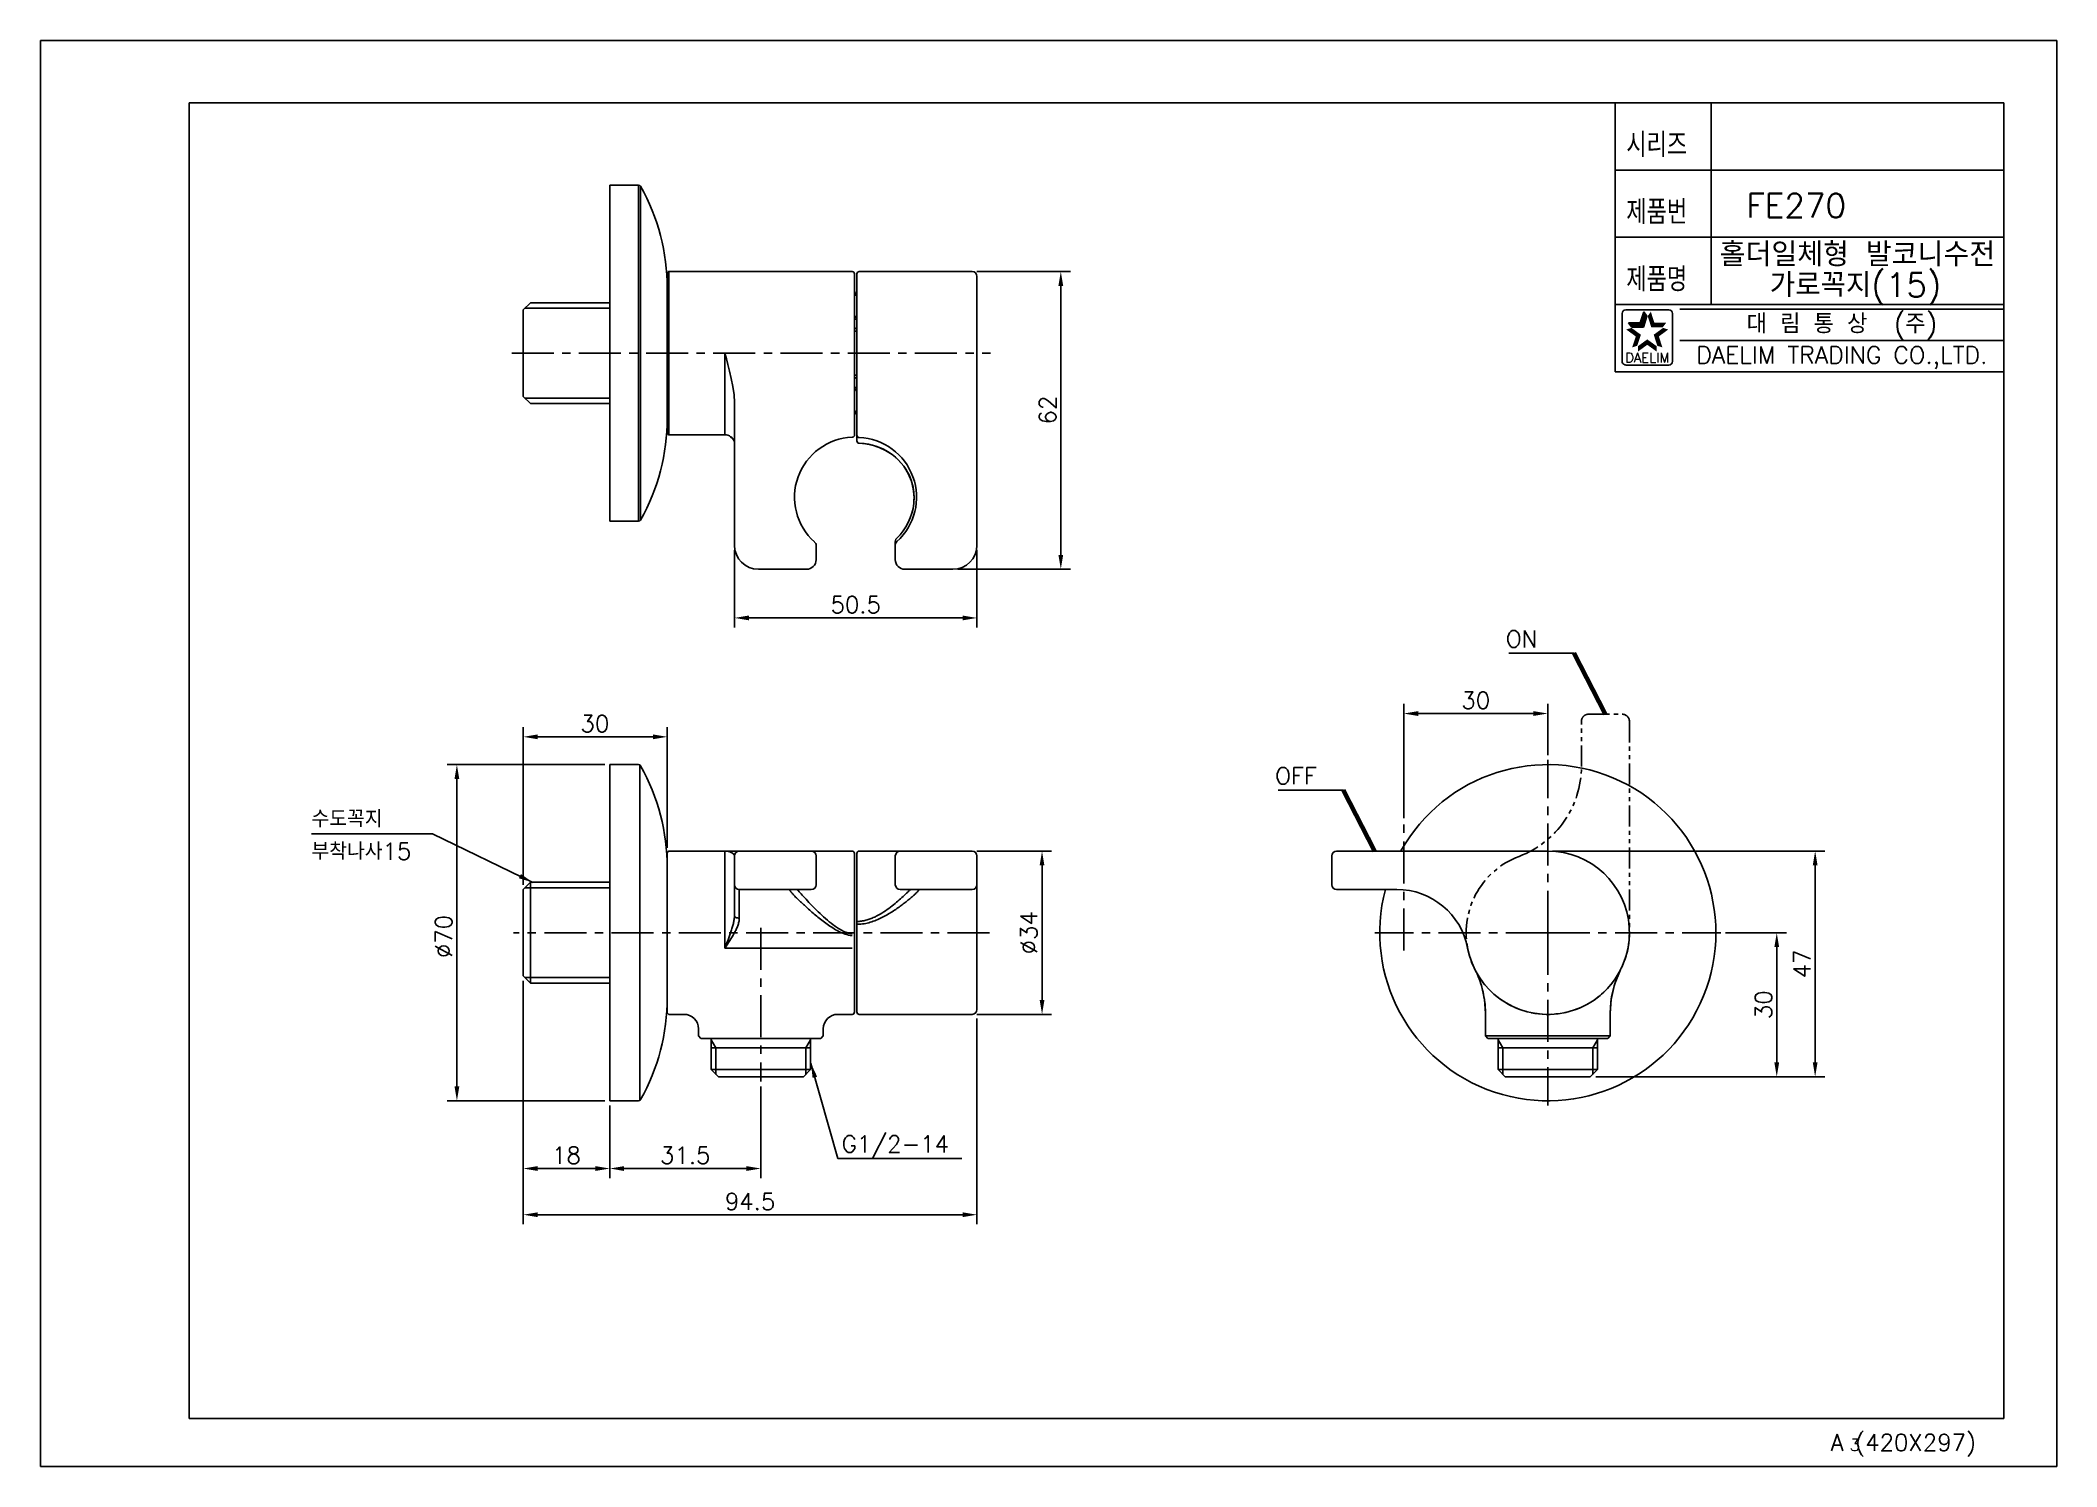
# Model space of a CAD drawing. Extents: x 5969 to 6389, y -862 to -565.
import ezdxf
from ezdxf.enums import TextEntityAlignment as Align

# ---------------------------------------------------------------- set-up
doc = ezdxf.new("R2010")
doc.units = 0
doc.header["$LTSCALE"] = 7
doc.header["$MEASUREMENT"] = 0
doc.linetypes.add('CENTER', pattern=[2, 1.25, -0.25, 0.25, -0.25])
doc.linetypes.add('PHANTOM', pattern=[2.5, 1.25, -0.25, 0.25, -0.25, 0.25, -0.25])
doc.layers.get('0').update_dxf_attribs({"color": 2, "linetype": 'CONTINUOUS'})
for name, color, linetype in [('00_COMPONENTS', 7, 'CONTINUOUS'), ('08_ALL_FEATURES', 7, 'CONTINUOUS'), ('CL', 1, 'CENTER'), ('D', 2, 'CONTINUOUS'), ('DWG', 7, 'CONTINUOUS'), ('PH', 3, 'PHANTOM'), ('TXT', 4, 'CONTINUOUS')]:
    doc.layers.add(name, color=color, linetype=linetype)
doc.styles.add('GHS', font='romans', dxfattribs={"bigfont": 'ghs'})
doc.styles.add('ROMANS', font='romans')
doc.dimstyles.new('STANDARD$7', dxfattribs={"dimtxt": 3.5, "dimasz": 3, "dimexe": 1, "dimexo": 0.0625, "dimgap": 1, "dimtad": 1, "dimdec": 4, "dimzin": 0, "dimdsep": 46, "dimtxsty": 'GHS', "dimcen": 1, "dimclrt": 2, "dimadec": 0, "dimazin": 0, "dimtfac": 1, "dimtdec": 4, "dimtofl": 0, "dimtmove": 0, "dimatfit": 3, "dimfxl": 0, "dimtolj": 1, "dimtzin": 0, "dimarcsym": 0})

# ---------------------------------------------------------------- blocks, each defined once
blk = doc.blocks.new('BORDER')
for p, q in [((1, 1), (0, 1)), ((0, 1), (0, 0)), ((1, 0), (1, 1)), ((0, 0), (1, 0))]:
    blk.add_line(p, q)

msp = doc.modelspace()

# ---------------------------------------------------------------- linework, layer by layer
at = {"color": 7}
for p, q in [((6296.64, -578.09), (6296.64, -634.09)), ((6316.64, -578.09), (6316.64, -620.09)), ((6296.64, -592.09), (6377.64, -592.09)), ((6296.64, -606.09), (6377.64, -606.09)), ((6296.64, -620.09), (6377.64, -620.09)), ((6296.64, -634.09), (6377.64, -634.09))]:
    msp.add_line(p, q, dxfattribs=at)
at = {"color": 2, "linetype": 'Continuous'}
for p, q in [((6298.86, -621.2), (6307.86, -621.2)), ((6310.14, -621.09), (6377.64, -621.09)), ((6298.11, -631.95), (6298.11, -621.95)), ((6308.61, -621.95), (6308.61, -631.95)), ((6310.14, -627.59), (6377.64, -627.59)), ((6307.86, -632.7), (6299.11, -632.7))]:
    msp.add_line(p, q, dxfattribs=at)
at = {"color": 2}
for p, q in [((6301.88, -623.91), (6302.62, -621.6)), ((6303.29, -622.52), (6302.62, -621.6)), ((6300.12, -624.82), (6299.45, -623.91)), ((6299.45, -623.91), (6301.88, -623.91)), ((6300.12, -624.82), (6302.54, -624.82)), ((6302.54, -624.82), (6303.29, -622.52))]:
    msp.add_line(p, q, dxfattribs=at)
at = {"color": 7, "linetype": 'Continuous'}
for p, q in [((6295.14, -772.91), (6292.99, -772.91)), ((6295.14, -772.91), (6292.99, -772.91)), ((6127.57, -780.91), (6109.87, -780.91)), ((6127.57, -780.91), (6109.87, -780.91)), ((6291.49, -780.91), (6273.79, -780.91)), ((6291.49, -780.91), (6273.79, -780.91))]:
    msp.add_line(p, q, dxfattribs=at)
at = {"color": 2, "linetype": 'Continuous'}
for centre, radius, start, end in [((6298.86, -621.95), 0.75, 90, 180), ((6307.86, -621.95), 0.75, 0, 90), ((6298.99, -631.83), 0.884, 188.1301, 278.1301), ((6307.86, -631.95), 0.75, 270, 0)]:
    msp.add_arc(centre, radius, start, end, dxfattribs=at)
at = {"color": 2}
for points in [[(6301.88, -623.91), (6302.54, -624.82), (6302.62, -621.6), (6303.29, -622.52)], [(6304.1, -621.6), (6303.44, -622.52), (6304.85, -623.91), (6304.19, -624.82)], [(6300.96, -626.74), (6302.03, -626.39), (6298.99, -625.31), (6300.07, -624.96)], [(6299.45, -623.91), (6300.12, -624.82), (6301.88, -623.91), (6302.54, -624.82)], [(6304.85, -623.91), (6304.19, -624.82), (6307.28, -623.91), (6306.61, -624.82)], [(6307.73, -625.31), (6306.66, -624.96), (6305.77, -626.74), (6304.7, -626.39)], [(6300.21, -629.04), (6301.28, -628.69), (6300.96, -626.74), (6302.03, -626.39)], [(6303.36, -628.49), (6303.36, -627.36), (6301.4, -629.91), (6301.4, -628.78)], [(6305.33, -629.91), (6305.33, -628.78), (6303.36, -628.49), (6303.36, -627.36)], [(6305.77, -626.74), (6304.7, -626.39), (6306.52, -629.04), (6305.45, -628.69)]]:
    msp.add_solid(points, dxfattribs=at)
at = {"layer": '00_COMPONENTS', "color": 7, "linetype": 'Continuous'}
for p, q in [((6087.23, -665.24), (6087.23, -595.23)), ((6093.23, -595.23), (6087.23, -595.23)), ((6093.23, -665.24), (6093.23, -595.23)), ((6093.67, -664.98), (6093.67, -595.49)), ((6099.23, -613.53), (6099.53, -613.23)), ((6099.23, -646.93), (6099.23, -613.53)), ((6099.53, -647.23), (6099.53, -613.23)), ((6137.73, -613.23), (6099.53, -613.23)), ((6138.23, -647.24), (6138.23, -613.73)), ((6138.73, -648.48), (6138.73, -613.73)), ((6139.23, -613.23), (6147.73, -613.23)), ((6147.73, -613.23), (6162.73, -613.23)), ((6163.73, -670.23), (6163.73, -614.23)), ((6069.23, -621.23), (6070.73, -619.73)), ((6069.23, -639.23), (6069.23, -621.23)), ((6087.23, -619.73), (6070.73, -619.73)), ((6138.23, -625.65), (6138.73, -625.65)), ((6111.23, -647.23), (6111.23, -630.23)), ((6138.23, -634.82), (6138.73, -634.82)), ((6069.23, -639.23), (6070.73, -640.73)), ((6087.23, -640.73), (6070.73, -640.73)), ((6113.23, -670.23), (6113.23, -640.48)), ((6099.23, -646.93), (6099.53, -647.23)), ((6111.23, -647.23), (6099.53, -647.23)), ((6138.75, -648.63), (6138.73, -648.48)), ((6138.82, -648.76), (6138.75, -648.63)), ((6138.92, -648.87), (6138.82, -648.76)), ((6139.05, -648.94), (6138.92, -648.87)), ((6139.2, -648.97), (6139.05, -648.94)), ((6139.2, -648.97), (6140.22, -649.05)), ((6139.21, -648.98), (6139.2, -648.97)), ((6150.57, -661.56), (6150.57, -661.56)), ((6093.23, -665.24), (6087.23, -665.24)), ((6130.23, -670.3), (6130.23, -673.23)), ((6146.73, -673.23), (6146.73, -669.5)), ((6146.87, -668.99), (6146.76, -669.24)), ((6147.03, -668.78), (6146.87, -668.99)), ((6147.03, -668.78), (6147.03, -668.78)), ((6128.23, -675.23), (6118.23, -675.23)), ((6158.73, -675.23), (6148.73, -675.23)), ((6087.23, -750.91), (6087.23, -715.91)), ((6093.23, -715.91), (6087.23, -715.91)), ((6099.23, -734.21), (6099.53, -733.91)), ((6099.23, -750.91), (6099.23, -734.21)), ((6137.73, -733.91), (6099.53, -733.91)), ((6111.23, -754.1), (6111.23, -733.91)), ((6113.23, -747.29), (6113.23, -734.91)), ((6130.23, -734.91), (6130.23, -740.91)), ((6138.23, -750.91), (6138.23, -734.41)), ((6138.73, -750.91), (6138.73, -734.41)), ((6139.23, -733.91), (6162.73, -733.91)), ((6163.73, -766.91), (6163.73, -734.91)), ((6237.64, -734.91), (6237.64, -740.91)), ((6282.64, -733.91), (6238.64, -733.91)), ((6282.64, -734.91), (6282.64, -733.91)), ((6069.23, -741.91), (6070.73, -740.41)), ((6069.23, -741.91), (6070.73, -740.41)), ((6069.23, -759.91), (6069.23, -741.91)), ((6087.23, -740.41), (6070.73, -740.41)), ((6087.23, -740.41), (6070.73, -740.41)), ((6070.73, -761.41), (6070.73, -740.41)), ((6129.23, -741.91), (6114.23, -741.91)), ((6114.23, -741.91), (6114.23, -747.89)), ((6238.64, -741.91), (6251.21, -741.91)), ((6087.23, -785.91), (6087.23, -750.91)), ((6099.23, -767.61), (6099.23, -750.91)), ((6138.23, -767.41), (6138.23, -750.91)), ((6138.73, -767.41), (6138.73, -750.91)), ((6137.73, -754.1), (6111.23, -754.1)), ((6069.23, -759.91), (6070.73, -761.41)), ((6069.23, -759.91), (6070.73, -761.41)), ((6267.48, -758.6), (6267.54, -758.71)), ((6267.48, -758.6), (6267.5, -758.63)), ((6267.5, -758.63), (6267.51, -758.65)), ((6267.56, -758.75), (6267.51, -758.65)), ((6267.51, -758.65), (6267.52, -758.68)), ((6267.51, -758.65), (6267.52, -758.68)), ((6267.52, -758.68), (6267.53, -758.7)), ((6267.53, -758.7), (6267.55, -758.73)), ((6267.54, -758.71), (6267.6, -758.84)), ((6267.55, -758.73), (6267.56, -758.75)), ((6267.65, -758.92), (6267.59, -758.81)), ((6267.6, -758.84), (6267.67, -758.97)), ((6267.76, -759.18), (6267.8, -759.25)), ((6267.86, -759.4), (6267.9, -759.49)), ((6296.55, -761.69), (6297.73, -758.76)), ((6297.72, -758.76), (6297.71, -758.79)), ((6297.72, -758.76), (6297.79, -758.63)), ((6297.81, -758.6), (6297.79, -758.63)), ((6297.8, -758.62), (6297.79, -758.63)), ((6297.81, -758.6), (6297.8, -758.62)), ((6087.23, -761.41), (6070.73, -761.41)), ((6087.23, -761.41), (6070.73, -761.41)), ((6099.23, -767.61), (6099.53, -767.91)), ((6102.72, -767.91), (6099.53, -767.91)), ((6137.73, -767.91), (6134.73, -767.91)), ((6139.23, -767.91), (6162.73, -767.91)), ((6269.64, -772.41), (6269.64, -767.64)), ((6295.64, -767.63), (6295.64, -772.41)), ((6105.73, -772.41), (6105.73, -770.91)), ((6106.23, -772.91), (6105.73, -772.41)), ((6131.23, -772.91), (6131.73, -772.41)), ((6131.73, -772.41), (6131.73, -770.91)), ((6269.64, -772.41), (6295.64, -772.41)), ((6270.14, -772.91), (6269.64, -772.41)), ((6295.14, -772.91), (6295.64, -772.41)), ((6106.23, -772.91), (6108.37, -772.91)), ((6106.23, -772.91), (6118.73, -772.91)), ((6108.37, -779.41), (6108.37, -772.91)), ((6108.37, -779.41), (6108.37, -772.91)), ((6131.23, -772.91), (6118.73, -772.91)), ((6129.07, -779.41), (6129.07, -772.91)), ((6129.07, -779.41), (6129.07, -772.91)), ((6131.23, -772.91), (6129.08, -772.91)), ((6270.14, -772.91), (6295.14, -772.91)), ((6272.29, -779.41), (6272.29, -772.91)), ((6272.29, -779.41), (6272.29, -772.91)), ((6292.99, -779.41), (6292.99, -772.91)), ((6292.99, -779.41), (6292.99, -772.91)), ((6109.87, -780.91), (6108.37, -779.41)), ((6109.87, -780.91), (6108.37, -779.41)), ((6127.57, -780.91), (6129.07, -779.41)), ((6127.57, -780.91), (6129.07, -779.41)), ((6273.79, -780.91), (6272.29, -779.41)), ((6273.79, -780.91), (6272.29, -779.41)), ((6291.49, -780.91), (6292.99, -779.41)), ((6291.49, -780.91), (6292.99, -779.41)), ((6093.23, -785.91), (6087.23, -785.91))]:
    msp.add_line(p, q, dxfattribs=at)
for points in [[(6138.23, -617.29), (6138.26, -617.55), (6138.36, -617.79), (6138.52, -618), (6138.73, -618.15)], [(6138.23, -617.55), (6138.26, -617.77), (6138.36, -617.98), (6138.52, -618.16), (6138.73, -618.3)], [(6138.23, -622.13), (6138.26, -622.36), (6138.36, -622.57), (6138.52, -622.75), (6138.73, -622.88)], [(6138.23, -622.71), (6138.26, -622.86), (6138.36, -623), (6138.52, -623.12), (6138.73, -623.21)], [(6138.23, -624.82), (6138.26, -624.93), (6138.36, -625.03), (6138.52, -625.11), (6138.73, -625.18)], [(6113.23, -640.48), (6113.14, -638.88), (6112.9, -637.18), (6112.57, -635.51), (6112.21, -633.99), (6111.86, -632.62), (6111.53, -631.38), (6111.23, -630.23)], [(6138.23, -635.65), (6138.26, -635.54), (6138.36, -635.44), (6138.52, -635.36), (6138.73, -635.29)], [(6138.23, -637.76), (6138.26, -637.61), (6138.36, -637.47), (6138.52, -637.35), (6138.73, -637.26)], [(6138.23, -638.34), (6138.26, -638.11), (6138.36, -637.9), (6138.52, -637.72), (6138.73, -637.59)], [(6138.23, -642.92), (6138.26, -642.69), (6138.36, -642.48), (6138.52, -642.31), (6138.73, -642.17)], [(6138.23, -643.18), (6138.26, -642.92), (6138.36, -642.68), (6138.52, -642.47), (6138.73, -642.31)], [(6112.43, -647.63), (6112.87, -648.05), (6113.15, -648.5), (6113.23, -648.89)], [(6113.23, -648.89), (6113.22, -648.77), (6113.2, -648.65), (6113.16, -648.52), (6113.11, -648.39), (6113.03, -648.25), (6112.93, -648.11), (6112.8, -647.97), (6112.65, -647.82), (6112.48, -647.68), (6112.43, -647.63)], [(6139.21, -647.82), (6139.06, -647.79), (6138.92, -647.72), (6138.82, -647.61), (6138.75, -647.47), (6138.73, -647.32)], [(6139.21, -648.98), (6140.55, -649.1), (6141.98, -649.39), (6143.36, -649.84), (6144.71, -650.47), (6146.04, -651.31), (6147.33, -652.42), (6148.49, -653.77), (6149.41, -655.27), (6150.08, -656.85), (6150.48, -658.48), (6150.63, -660.1), (6150.57, -661.56)], [(6140.22, -649.05), (6141.11, -649.19), (6141.9, -649.36), (6142.66, -649.58), (6143.41, -649.85), (6144.12, -650.16), (6144.78, -650.5), (6145.43, -650.89), (6146.1, -651.35), (6146.76, -651.89), (6147.4, -652.48), (6147.98, -653.11), (6148.49, -653.75), (6148.92, -654.39), (6149.28, -655.01)], [(6149.28, -655.01), (6149.58, -655.59), (6149.82, -656.13), (6150.01, -656.64), (6150.17, -657.14), (6150.31, -657.63), (6150.42, -658.15), (6150.52, -658.67), (6150.58, -659.2), (6150.62, -659.74), (6150.64, -660.31), (6150.62, -660.9), (6150.57, -661.56)], [(6147.03, -668.78), (6146.87, -668.98), (6146.76, -669.23), (6146.73, -669.5)], [(6146.73, -670.19), (6146.76, -669.91), (6146.88, -669.66), (6147.06, -669.45)], [(6267.67, -758.97), (6267.73, -759.11), (6267.76, -759.18)], [(6267.8, -759.25), (6267.83, -759.32), (6267.86, -759.4)], [(6269.01, -762.88), (6269.44, -764.78), (6269.64, -767.64)], [(6295.64, -767.63), (6295.85, -764.8), (6296.55, -761.69)]]:
    msp.add_lwpolyline(points, dxfattribs=at)
for centre, radius, start, end in [((6093.23, -595.73), 0.5, 29.3065, 90), ((6055.82, -616.73), 43.41, 0, 29.3065), ((6137.73, -613.73), 0.5, 0, 90), ((6139.23, -617.23), 1, 183.2625, 240), ((6139.23, -613.73), 0.5, 90, 180), ((6162.73, -614.23), 1, 0, 90), ((6139.23, -643.23), 1, 120, 176.7375), ((6055.82, -643.73), 43.41, 330.6935, 0), ((6111.23, -649.23), 2, 53.0952, 90), ((6138.23, -660.23), 12.5, 92.2042, 228.1897), ((6137.73, -647.24), 0.5, 272.2039, 359.9956), ((6139.23, -648.48), 0.5, 180, 267.8766), ((6138.73, -660.23), 12.42, 312.1183, 87.7823), ((6138.73, -660.23), 11.92, 314.1729, 353.6323), ((6138.73, -660.23), 11.92, 314.1729, 353.6323), ((6093.23, -664.74), 0.5, 270, 330.6935), ((6118.23, -670.23), 5, 180, 270), ((6129.23, -670.3), 1, 0, 48.1897), ((6158.73, -670.23), 5, 270, 0), ((6128.23, -673.23), 2, 270, 0), ((6148.73, -673.23), 2, 180, 270), ((6093.23, -716.41), 0.5, 29.3065, 90), ((6055.82, -737.41), 43.41, 0, 29.3065), ((6282.64, -750.91), 35, 165.065, 150.8897), ((6114.23, -734.91), 1, 90, 180), ((6114.23, -734.91), 1, 90, 180), ((6129.23, -734.91), 1, 0, 90), ((6137.73, -734.41), 0.5, 0, 90), ((6139.23, -734.41), 0.5, 90, 180), ((6162.73, -734.91), 1, 0, 90), ((6238.64, -734.91), 1, 90, 180), ((6282.64, -750.91), 17, 190.8069, 90), ((6114.23, -740.91), 1, 180, 270), ((6129.23, -740.91), 1, 270, 0), ((6238.64, -740.91), 1, 180, 270), ((6251.21, -756.91), 15, 10.8069, 90), ((6249.7, -767.62), 19.94, 26.2232, 26.3921), ((6249.69, -767.62), 19.95, 25.8607, 26.2232), ((6249.67, -767.63), 19.97, 25.3623, 25.8607), ((6249.66, -767.64), 19.99, 24.9684, 25.3623), ((6249.64, -767.65), 20.01, 24.0754, 24.9684), ((6249.61, -767.66), 20.04, 17.6657, 24.0749), ((6315.64, -767.64), 20, 153.7155, 179.9651), ((6315.58, -767.61), 19.93, 153.2108, 153.6401), ((6249.66, -767.64), 19.99, 13.8379, 17.6603), ((6249.65, -767.64), 19.99, 8.593, 13.8374), ((6055.82, -764.41), 43.41, 330.6935, 0), ((6102.72, -770.91), 3, 359.9977, 90.0023), ((6134.73, -770.91), 3, 89.998, 180.002), ((6137.73, -767.41), 0.5, 270, 0), ((6139.23, -767.41), 0.5, 180, 270), ((6162.73, -766.91), 1, 270, 0), ((6249.62, -767.65), 20.03, 0.0062, 8.5892), ((6093.23, -785.41), 0.5, 270, 330.6935)]:
    msp.add_arc(centre, radius, start, end, dxfattribs=at)
for points, knots in [([(6113.23, -734.91), (6113.23, -734.84), (6113.17, -734.68), (6113.01, -734.49), (6112.79, -734.32), (6112.53, -734.18), (6112.23, -734.06), (6111.79, -733.95), (6111.45, -733.91), (6111.23, -733.91)], [0, 0, 0, 0, 0.091774, 0.195212, 0.31187, 0.439105, 0.573868, 0.713606, 1, 1, 1, 1]), ([(6124.8, -741.91), (6124.78, -741.91), (6124.74, -741.92), (6124.72, -741.95), (6124.72, -741.99), (6124.74, -742.03), (6124.76, -742.08), (6124.79, -742.14), (6124.86, -742.24), (6124.96, -742.38), (6125.12, -742.57), (6125.32, -742.8), (6125.56, -743.05), (6125.83, -743.33), (6126.13, -743.63), (6126.46, -743.95), (6126.94, -744.41), (6127.6, -745.03), (6128.45, -745.8), (6129.38, -746.61), (6130.36, -747.45), (6131.41, -748.29), (6132.51, -749.12), (6133.68, -749.92), (6134.92, -750.65), (6136.27, -751.24), (6137.23, -751.46), (6137.73, -751.5)], [0, 0, 0, 0, 0.003849, 0.005449, 0.0074, 0.009979, 0.0133, 0.017408, 0.022316, 0.034519, 0.049812, 0.068028, 0.08897, 0.112426, 0.138183, 0.166035, 0.195788, 0.260279, 0.330374, 0.405017, 0.483354, 0.564692, 0.648474, 0.734252, 0.821666, 0.910383, 1, 1, 1, 1]), ([(6126.32, -741.91), (6126.58, -742.22), (6127.17, -742.91), (6128.17, -744.01), (6129.36, -745.26), (6130.7, -746.59), (6132.18, -747.96), (6133.52, -749.08), (6134.68, -749.91), (6135.63, -750.48), (6136.64, -750.93), (6137.37, -751.1), (6137.74, -751.14)], [0, 0, 0, 0, 0.08107, 0.182675, 0.299397, 0.427131, 0.5629, 0.70456, 0.777134, 0.850671, 0.925028, 1, 1, 1, 1]), ([(6113.23, -747.29), (6113.23, -747.57), (6113.17, -748.14), (6113, -749), (6112.77, -749.85), (6112.41, -750.99), (6111.89, -752.41), (6111.45, -753.53), (6111.23, -754.1)], [0, 0, 0, 0, 0.119105, 0.241288, 0.365529, 0.491116, 0.744659, 1, 1, 1, 1]), ([(6114.23, -747.89), (6114.1, -747.89), (6113.85, -747.86), (6113.57, -747.75), (6113.39, -747.63), (6113.3, -747.52), (6113.24, -747.41), (6113.23, -747.33), (6113.23, -747.29)], [0, 0, 0, 0, 0.302609, 0.577137, 0.698132, 0.807432, 0.906811, 1, 1, 1, 1]), ([(6114.23, -747.89), (6114.23, -748.15), (6114.16, -748.68), (6113.92, -749.46), (6113.59, -750.24), (6113.05, -751.28), (6112.25, -752.57), (6111.57, -753.58), (6111.23, -754.1)], [0, 0, 0, 0, 0.111062, 0.227841, 0.349529, 0.475058, 0.734115, 1, 1, 1, 1])]:
    msp.add_open_spline(points, degree=3, knots=knots, dxfattribs=at)
at = {"layer": '08_ALL_FEATURES', "color": 7, "linetype": 'Continuous'}
for p, q in [((6146.73, -734.91), (6146.73, -740.91)), ((6147.73, -741.91), (6162.73, -741.91))]:
    msp.add_line(p, q, dxfattribs=at)
for centre, start, end in [((6147.73, -734.91), 90, 180), ((6147.73, -740.91), 180, 270), ((6162.73, -740.91), 270, 0)]:
    msp.add_arc(centre, 1, start, end, dxfattribs=at)
for points, knots in [([(6139.2, -748.54), (6139.52, -748.52), (6140.15, -748.44), (6141.06, -748.2), (6141.94, -747.87), (6143.04, -747.36), (6144.32, -746.6), (6145.71, -745.61), (6146.97, -744.6), (6148.08, -743.63), (6148.91, -742.86), (6149.48, -742.3), (6149.73, -742.03), (6149.85, -741.91)], [0, 0, 0, 0, 0.074415, 0.148274, 0.221315, 0.293356, 0.433759, 0.568213, 0.694943, 0.811517, 0.914635, 0.959844, 1, 1, 1, 1]), ([(6139.23, -749.15), (6139.67, -749.12), (6140.56, -749.01), (6141.84, -748.66), (6143.06, -748.19), (6144.21, -747.63), (6145.29, -747.02), (6146.31, -746.38), (6147.27, -745.73), (6148.15, -745.09), (6148.97, -744.47), (6149.59, -743.96), (6150.05, -743.58), (6150.35, -743.32), (6150.63, -743.07), (6150.88, -742.85), (6151.09, -742.64), (6151.28, -742.46), (6151.41, -742.32), (6151.49, -742.22), (6151.54, -742.16), (6151.58, -742.1), (6151.61, -742.05), (6151.63, -742.01), (6151.64, -741.98), (6151.64, -741.95), (6151.62, -741.92), (6151.59, -741.91), (6151.57, -741.91), (6151.56, -741.91)], [0, 0, 0, 0, 0.090957, 0.180977, 0.269571, 0.356324, 0.440831, 0.522632, 0.601168, 0.675748, 0.745514, 0.809414, 0.838777, 0.866181, 0.891436, 0.914344, 0.934704, 0.952317, 0.967003, 0.9732, 0.978614, 0.983238, 0.987075, 0.990145, 0.992506, 0.994303, 0.995863, 0.997651, 1, 1, 1, 1]), ([(6139.2, -748.54), (6139.17, -748.55), (6139.11, -748.55), (6139.02, -748.55), (6138.94, -748.55), (6138.87, -748.56), (6138.81, -748.56), (6138.77, -748.57), (6138.74, -748.58), (6138.73, -748.58), (6138.73, -748.59), (6138.73, -748.59)], [0, 0, 0, 0, 0.194855, 0.381442, 0.552454, 0.701962, 0.824724, 0.91639, 0.974236, 0.990513, 1, 1, 1, 1]), ([(6139.23, -749.15), (6139.16, -749.15), (6139.04, -749.14), (6138.9, -749.09), (6138.81, -749.04), (6138.76, -748.99), (6138.73, -748.94), (6138.73, -748.91), (6138.73, -748.89)], [0, 0, 0, 0, 0.315635, 0.597191, 0.717821, 0.823337, 0.915737, 1, 1, 1, 1])]:
    msp.add_open_spline(points, degree=3, knots=knots, dxfattribs=at)
at = {"layer": 'CL'}
for p, q in [((6066.82, -630.23), (6166.54, -630.23)), ((6282.64, -750.91), (6282.64, -714.91)), ((6252.64, -754.64), (6252.64, -728.04)), ((6166.38, -750.91), (6067.19, -750.91)), ((6118.73, -749.91), (6118.73, -781.91)), ((6282.64, -750.91), (6246.64, -750.91)), ((6282.64, -750.91), (6318.65, -750.91)), ((6282.64, -750.91), (6282.64, -786.91))]:
    msp.add_line(p, q, dxfattribs=at)
at = {"layer": 'D'}
for p, q in [((6163.73, -613.23), (6183.2, -613.23)), ((6181.2, -616.23), (6181.2, -672.23)), ((6113.23, -671.23), (6113.23, -687.36)), ((6163.73, -671.23), (6163.73, -687.36)), ((6159.73, -675.23), (6183.2, -675.23)), ((6116.23, -685.36), (6160.73, -685.36)), ((6288.12, -692.7), (6274.51, -692.7)), ((6252.64, -727.04), (6252.64, -703.27)), ((6279.64, -705.27), (6255.64, -705.27)), ((6282.64, -713.91), (6282.64, -703.27)), ((6069.23, -740.93), (6069.23, -708.12)), ((6099.23, -733.21), (6099.23, -708.12)), ((6072.23, -710.12), (6096.23, -710.12)), ((6086.23, -715.91), (6053.41, -715.91)), ((6093.49, -785.85), (6093.49, -715.98)), ((6055.41, -782.91), (6055.41, -718.91)), ((6240.08, -721.21), (6226.47, -721.21)), ((6025.12, -730.35), (6050.32, -730.35)), ((6163.73, -733.91), (6179.29, -733.91)), ((6283.64, -733.91), (6340.33, -733.91)), ((6177.29, -736.91), (6177.29, -764.91)), ((6338.33, -777.91), (6338.33, -736.91)), ((6319.65, -750.91), (6332.33, -750.91)), ((6330.33, -777.91), (6330.33, -753.91)), ((6069.23, -760.91), (6069.23, -802.01)), ((6069.23, -760.91), (6069.23, -811.63)), ((6163.73, -767.91), (6179.29, -767.91)), ((6163.73, -768.74), (6163.73, -811.63)), ((6292.64, -780.91), (6332.33, -780.91)), ((6292.64, -780.91), (6340.33, -780.91)), ((6118.73, -782.91), (6118.73, -802.01)), ((6086.23, -785.91), (6053.41, -785.91)), ((6087.23, -786.91), (6087.23, -802.01)), ((6087.23, -786.91), (6087.23, -802.01)), ((6072.23, -800.01), (6084.23, -800.01)), ((6090.23, -800.01), (6115.73, -800.01)), ((6072.23, -809.63), (6160.73, -809.63))]:
    msp.add_line(p, q, dxfattribs=at)
for points in [[(6180.7, -616.23), (6181.7, -616.23), (6181.2, -613.23)], [(6180.7, -672.23), (6181.7, -672.23), (6181.2, -675.23)], [(6116.23, -684.86), (6116.23, -685.86), (6113.23, -685.36)], [(6160.73, -684.86), (6160.73, -685.86), (6163.73, -685.36)], [(6255.64, -704.77), (6255.64, -705.77), (6252.64, -705.27)], [(6279.64, -704.77), (6279.64, -705.77), (6282.64, -705.27)], [(6072.23, -709.62), (6072.23, -710.62), (6069.23, -710.12)], [(6096.23, -709.62), (6096.23, -710.62), (6099.23, -710.12)], [(6054.91, -718.91), (6055.91, -718.91), (6055.41, -715.91)], [(6176.79, -736.91), (6177.79, -736.91), (6177.29, -733.91)], [(6337.83, -736.91), (6338.83, -736.91), (6338.33, -733.91)], [(6329.83, -753.91), (6330.83, -753.91), (6330.33, -750.91)], [(6176.79, -764.91), (6177.79, -764.91), (6177.29, -767.91)], [(6329.83, -777.91), (6330.83, -777.91), (6330.33, -780.91)], [(6337.83, -777.91), (6338.83, -777.91), (6338.33, -780.91)], [(6054.91, -782.91), (6055.91, -782.91), (6055.41, -785.91)], [(6072.23, -799.51), (6072.23, -800.51), (6069.23, -800.01)], [(6084.23, -799.51), (6084.23, -800.51), (6087.23, -800.01)], [(6090.23, -799.51), (6090.23, -800.51), (6087.23, -800.01)], [(6115.73, -799.51), (6115.73, -800.51), (6118.73, -800.01)], [(6072.23, -809.13), (6072.23, -810.13), (6069.23, -809.63)], [(6160.73, -809.13), (6160.73, -810.13), (6163.73, -809.63)]]:
    msp.add_solid(points, dxfattribs=at)
at = {"layer": 'DWG', "color": 2}
for p, q in [((6069.58, -620.88), (6087.23, -620.88)), ((6069.58, -639.58), (6087.23, -639.58)), ((6069.58, -741.56), (6087.23, -741.56)), ((6069.58, -741.56), (6087.23, -741.56)), ((6069.58, -760.26), (6087.23, -760.26)), ((6069.58, -760.26), (6087.23, -760.26)), ((6109.37, -774.91), (6108.37, -773.18)), ((6109.37, -774.91), (6108.37, -773.18)), ((6109.37, -780.41), (6109.37, -774.91)), ((6109.37, -780.41), (6109.37, -774.91)), ((6128.07, -774.91), (6129.07, -773.18)), ((6128.07, -774.91), (6129.07, -773.18)), ((6128.07, -780.41), (6128.07, -774.91)), ((6128.07, -780.41), (6128.07, -774.91)), ((6273.29, -774.91), (6272.29, -773.18)), ((6273.29, -774.91), (6272.29, -773.18)), ((6273.29, -780.41), (6273.29, -774.91)), ((6273.29, -780.41), (6273.29, -774.91)), ((6291.99, -774.91), (6292.99, -773.18)), ((6291.99, -774.91), (6292.99, -773.18)), ((6291.99, -780.41), (6291.99, -774.91)), ((6291.99, -780.41), (6291.99, -774.91))]:
    msp.add_line(p, q, dxfattribs=at)
at = {"layer": 'DWG'}
for p, q in [((6108.37, -774.91), (6109.37, -774.91)), ((6108.37, -774.91), (6118.73, -774.91)), ((6129.07, -774.91), (6118.73, -774.91)), ((6129.07, -774.91), (6128.07, -774.91)), ((6272.29, -774.91), (6282.64, -774.91)), ((6272.29, -774.91), (6282.64, -774.91)), ((6292.99, -774.91), (6282.64, -774.91)), ((6292.99, -774.91), (6282.64, -774.91)), ((6108.37, -779.41), (6118.73, -779.41)), ((6129.07, -779.41), (6118.73, -779.41)), ((6272.29, -779.41), (6282.64, -779.41)), ((6272.29, -779.41), (6282.64, -779.41)), ((6292.99, -779.41), (6282.64, -779.41)), ((6292.99, -779.41), (6282.64, -779.41))]:
    msp.add_line(p, q, dxfattribs=at)
at = {"layer": 'PH', "ltscale": 0.5}
for p, q in [((6291.14, -705.41), (6298.14, -705.41)), ((6289.64, -716.28), (6289.64, -706.91)), ((6299.64, -706.91), (6299.64, -750.92))]:
    msp.add_line(p, q, dxfattribs=at)
for centre, radius, start, end in [((6291.14, -706.91), 1.5, 90, 180.0016), ((6298.14, -706.91), 1.5, 360, 90), ((6269.64, -716.28), 20, 290.57, 360), ((6282.64, -750.92), 17, 110.57, 0)]:
    msp.add_arc(centre, radius, start, end, dxfattribs=at)
at = {"layer": 'TXT'}
for p, q in [((5999.64, -578.09), (6377.64, -578.09)), ((5999.64, -852.09), (5999.64, -578.09)), ((6377.64, -852.09), (6377.64, -578.09)), ((6377.64, -852.09), (5999.64, -852.09))]:
    msp.add_line(p, q, dxfattribs=at)

# ---------------------------------------------------------------- block references
at = {"xscale": 420, "yscale": 297, "zscale": 420}
msp.add_blockref('BORDER', (5968.64, -862.09), dxfattribs=at)

# ---------------------------------------------------------------- texts
at = {"color": 7, "style": 'GHS'}
msp.add_text('FE270', height=5, dxfattribs=at).set_placement((6334.38, -599.51), align=Align.MIDDLE)
at = {"style": 'GHS', "width": 0.802909}
msp.add_text('홀더일체형 발코니수전', height=5, dxfattribs=at).set_placement((6318.43, -612.18), (6375.83, -612.18), align=Align.FIT)
at = {"style": 'GHS'}
msp.add_text('가로꼭지(15)', height=5, dxfattribs=at).set_placement((6328.88, -618.53))
at = {"color": 7, "linetype": 'Continuous'}
for s, height, style, p in [('대 림 통 상  (주)', 4, 'GHS', (6343.9, -624.39)), ('DAELIM TRADING CO.,LTD.', 3.6, 'ROMANS', (6343.9, -631.16))]:
    msp.add_text(s, height=height, dxfattribs=dict(at, style=style)).set_placement(p, align=Align.MIDDLE)
at = {"color": 2, "linetype": 'Continuous', "style": 'ROMANS'}
msp.add_text('DAELIM', height=2, dxfattribs=at).set_placement((6303.36, -632.15), align=Align.CENTER)
at = {"layer": 'D', "style": 'GHS', "width": 0.8}
for s, p in [('시리즈', (6298.98, -589.36)), ('제품번', (6298.98, -603.36)), ('제품명', (6298.98, -617.36))]:
    msp.add_text(s, height=5, dxfattribs=at).set_placement(p)
at = {"layer": 'D', "style": 'GHS'}
for s, p in [('ON', (6273.89, -691.49)), ('OFF', (6225.85, -719.99)), ('수도꼭지', (6025.11, -728.94)), ('부착나사15', (6025.11, -735.7)), ('G1/2-14', (6135.57, -796.65))]:
    msp.add_text(s, height=3.5, dxfattribs=at).set_placement(p)
at = {"layer": 'D', "char_height": 3.5, "attachment_point": 5, "rotation": 90, "style": 'GHS'}
for s, insert in [('\\A1;62', (6178.45, -642.09)), ('\\A1;%%C34', (6174.54, -750.91)), ('\\A1;%%C70', (6052.66, -751.7)), ('\\A1;47', (6335.58, -757.41)), ('\\A1;30', (6327.58, -765.91))]:
    msp.add_mtext(s, dxfattribs=dict(at, insert=insert))
at = {"layer": 'D', "char_height": 3.5, "attachment_point": 5, "style": 'GHS'}
for s, insert in [('\\A1;50.5', (6138.48, -682.61)), ('\\A1;30', (6267.64, -702.52)), ('\\A1;30', (6084.14, -707.37)), ('\\A1;18', (6078.23, -797.26)), ('\\A1;31.5', (6102.98, -797.26)), ('\\A1;94.5', (6116.48, -806.88))]:
    msp.add_mtext(s, dxfattribs=dict(at, insert=insert))
at = {"layer": 'DWG', "style": 'GHS'}
msp.add_text('A (420X297)', height=3.5, dxfattribs=at).set_placement((6341.55, -858.81))
msp.add_text('3', height=2.5, dxfattribs=at).set_placement((6346.61, -858.81), align=Align.CENTER)

# ---------------------------------------------------------------- leaders
at = {"layer": 'D'}
for points, override in [([(6294.64, -705.41), (6288.12, -692.7)], {"dimexe": 2, "dimexo": 1, "dimgap": 1, "dimtad": 0, "dimzin": 8, "dimclrd": 256, "dimclre": 256, "dimclrt": 256, "dimazin": 2, "dimtofl": 1, "dimlwd": 65535, "dimlwe": 65535}), ([(6246.6, -733.91), (6240.08, -721.21)], {"dimexe": 2, "dimexo": 1, "dimgap": 1, "dimtad": 0, "dimzin": 8, "dimclrd": 256, "dimclre": 256, "dimclrt": 256, "dimazin": 2, "dimtofl": 1, "dimlwd": 65535, "dimlwe": 65535}), ([(6071.23, -740.43), (6050.32, -730.35)], {"dimexe": 2, "dimexo": 1, "dimgap": 1, "dimtad": 0, "dimcen": -1, "dimclrt": 256})]:
    msp.add_leader(points, dimstyle='STANDARD$7', override=override, dxfattribs=at)
at = {"layer": 'D', "ltscale": 0.7}
msp.add_leader([(6129.16, -778.13), (6134.77, -797.91), (6160.59, -797.91)], dimstyle='STANDARD$7', override={"dimexe": 2, "dimgap": 1, "dimtad": 0, "dimdec": 2, "dimcen": 2, "dimclrt": 256, "dimtp": 0.1, "dimtm": 1e-09, "dimtdec": 2, "dimatfit": 0}, dxfattribs=at)

doc.saveas('drawing.dxf')
